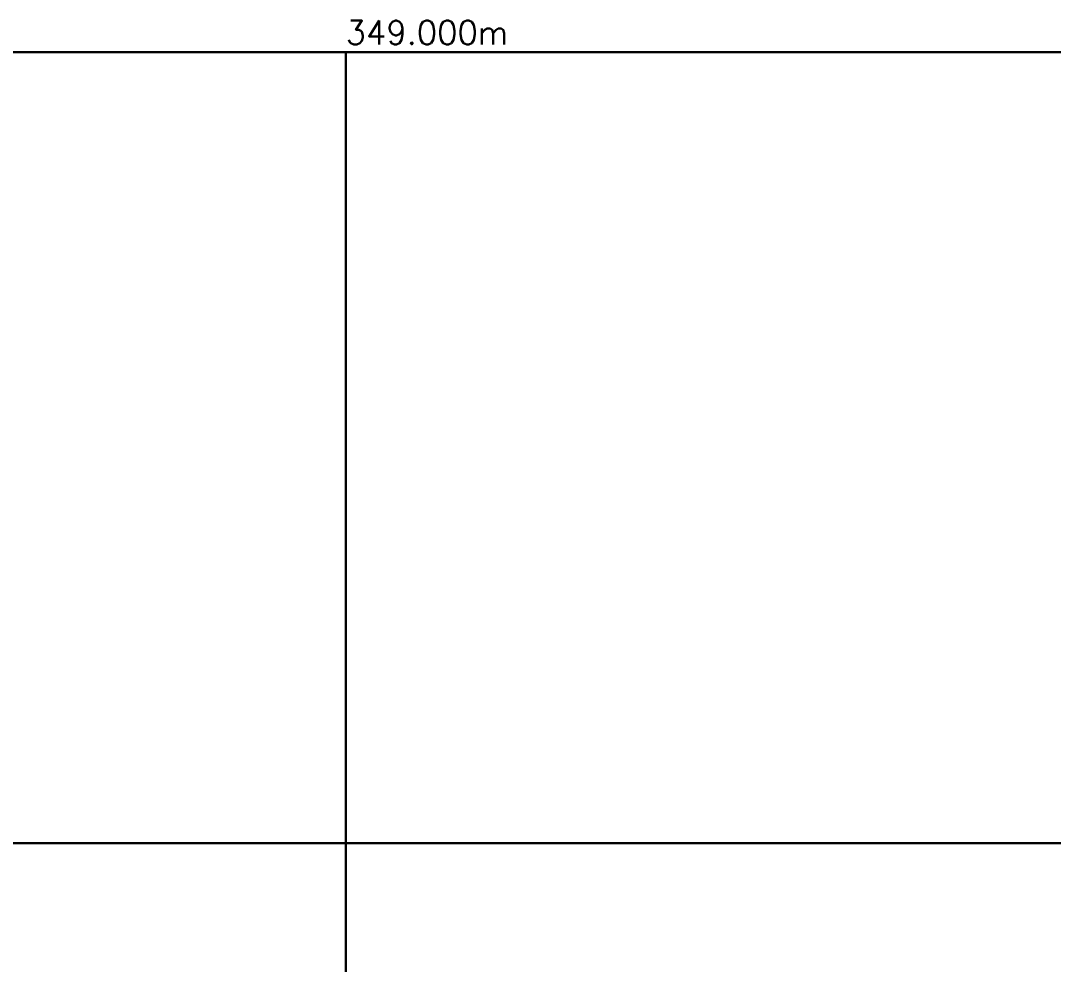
# Model space of a CAD drawing. Extents: x 34233638 to 35010029, y 7400000 to 8016345.
# Drawn here: x 34879451 to 34944740, y 7542331 to 7602000 of the extents above; entities that cross this region are included whole.
import ezdxf

# ---------------------------------------------------------------- set-up
doc = ezdxf.new("R2010")
doc.units = 0
doc.header["$LTSCALE"] = 6
doc.header["$MEASUREMENT"] = 0
doc.layers.get('0').update_dxf_attribs({"linetype": 'CONTINUOUS'})
for name, color, linetype in [('01-TEXTE', 51, 'CONTINUOUS'), ('X-BOITE', 169, 'CONTINUOUS'), ('X-BOITE-C1', 218, 'CONTINUOUS'), ('X-BOITE-PL', 248, 'CONTINUOUS'), ('X-COUPE1', 7, 'CONTINUOUS'), ('X-CUBE', 188, 'CONTINUOUS')]:
    doc.layers.add(name, color=color, linetype=linetype)
doc.styles.add('SIMPLEX', font='simplex')

# ---------------------------------------------------------------- blocks, each defined once
blk = doc.blocks.new('CUBEX')
at = {"layer": 'X-CUBE'}
for points in [[(0, 0, 50000), (50000, 0, 50000), (50000, 50000, 50000), (0, 50000, 50000)], [(0, 0, 0), (50000, 0, 0), (50000, 50000, 0), (0, 50000, 0)]]:
    blk.add_polyline3d(points, close=True, dxfattribs=at)
for points in [[(0, 50000, 0), (0, 50000, 50000), (50000, 50000, 50000), (50000, 50000, 0)], [(0, 0, 0), (0, 0, 50000), (50000, 0, 50000), (50000, 0, 0)]]:
    blk.add_polyline3d(points, dxfattribs=at)
blk = doc.blocks.new('CUBE1')
at = {"layer": 'X-CUBE'}
for p in [(350000, 150000, -50000), (350000, 150000, -100000), (400000, 150000, -50000), (400000, 150000, -100000), (350000, 100000, -50000), (350000, 100000, -100000), (400000, 100000, -50000), (400000, 100000, -100000)]:
    blk.add_blockref('CUBEX', p, dxfattribs=at)
blk = doc.blocks.new('BOITE1')
at = {"layer": 'X-BOITE'}
for points in [[(500000, 200000, -100000), (0, 200000, -100000)], [(500000, 200000, 0), (0, 200000, 0)]]:
    blk.add_polyline3d(points, dxfattribs=at)
at = {"layer": 'X-BOITE-C1'}
for points in [[(500000, 200000, -50000), (0, 200000, -50000)], [(400000, 200000, 0), (400000, 200000, -100000)]]:
    blk.add_polyline3d(points, dxfattribs=at)
at = {"layer": 'X-BOITE-PL'}
for points in [[(400000, 200000, -100000), (400000, 0, -100000)], [(0, 150000, -100000), (500000, 150000, -100000)]]:
    blk.add_polyline3d(points, dxfattribs=at)

msp = doc.modelspace()

# ---------------------------------------------------------------- linework, layer by layer
at = {"layer": 'X-COUPE1', "extrusion": (5.32184e-17, -1, 2.66092e-16)}
for p, q in [((34878561, 7600000, -17108), (34880389, 7600000, -16621)), ((34878561, 7600000, -17318), (34880389, 7600000, -16921)), ((34880389, 7600000, -16621), (34881071, 7600000, -16556)), ((34880389, 7600000, -16921), (34881071, 7600000, -16716)), ((34881071, 7600000, -16556), (34882269, 7600000, -16034)), ((34881071, 7600000, -16716), (34882269, 7600000, -16274)), ((34882269, 7600000, -16034), (34883178, 7600000, -15879)), ((34882269, 7600000, -16274), (34883178, 7600000, -16099)), ((34883178, 7600000, -15879), (34884019, 7600000, -15822)), ((34883178, 7600000, -16099), (34884019, 7600000, -16032)), ((34884019, 7600000, -15822), (34884243, 7600000, -15814)), ((34884019, 7600000, -16032), (34884243, 7600000, -16114)), ((34884243, 7600000, -15814), (34885587, 7600000, -15577)), ((34884243, 7600000, -16114), (34885587, 7600000, -15827)), ((34885587, 7600000, -15577), (34887945, 7600000, -15169)), ((34885587, 7600000, -15827), (34887945, 7600000, -15619)), ((34887945, 7600000, -15169), (34889143, 7600000, -15286)), ((34887945, 7600000, -15619), (34889143, 7600000, -15426)), ((34889143, 7600000, -15286), (34890027, 7600000, -15065)), ((34889143, 7600000, -15426), (34890027, 7600000, -15285)), ((34890027, 7600000, -15065), (34890621, 7600000, -14915)), ((34890027, 7600000, -15285), (34890621, 7600000, -15135)), ((34890621, 7600000, -14915), (34890917, 7600000, -14741)), ((34890621, 7600000, -15135), (34890917, 7600000, -14941)), ((34890917, 7600000, -14741), (34892088, 7600000, -14617)), ((34890917, 7600000, -14941), (34892088, 7600000, -14867)), ((34892088, 7600000, -14617), (34892031, 7600000, -14338)), ((34892088, 7600000, -14867), (34892031, 7600000, -14588)), ((34892031, 7600000, -14338), (34892961, 7600000, -14063)), ((34892031, 7600000, -14588), (34892961, 7600000, -14293)), ((34892961, 7600000, -14063), (34894273, 7600000, -13982)), ((34892961, 7600000, -14293), (34894273, 7600000, -14192)), ((34894273, 7600000, -13982), (34896184, 7600000, -13777)), ((34894273, 7600000, -14192), (34896184, 7600000, -14077)), ((34896184, 7600000, -13777), (34897483, 7600000, -13663)), ((34896184, 7600000, -14077), (34897483, 7600000, -13933)), ((34897483, 7600000, -13663), (34898275, 7600000, -13661)), ((34897483, 7600000, -13933), (34898275, 7600000, -13891)), ((34898275, 7600000, -13661), (34898436, 7600000, -13657)), ((34898275, 7600000, -13891), (34898436, 7600000, -13787)), ((34898436, 7600000, -13657), (34899101, 7600000, -13646)), ((34898436, 7600000, -13787), (34899101, 7600000, -13856)), ((34899355, 7600000, -12858), (34898504, 7600000, -12959)), ((34899355, 7600000, -13048), (34898504, 7600000, -13159)), ((34899101, 7600000, -13646), (34900519, 7600000, -13666)), ((34899101, 7600000, -13856), (34900519, 7600000, -13856)), ((34900106, 7600000, -12820), (34899355, 7600000, -12858)), ((34900106, 7600000, -13070), (34899355, 7600000, -13048)), ((34900822, 7600000, -12680), (34900106, 7600000, -12820)), ((34900822, 7600000, -12980), (34900106, 7600000, -13070)), ((34900519, 7600000, -13666), (34901084, 7600000, -13646)), ((34900519, 7600000, -13856), (34901084, 7600000, -13866)), ((34901281, 7600000, -12624), (34900822, 7600000, -12680)), ((34901281, 7600000, -12834), (34900822, 7600000, -12980)), ((34901084, 7600000, -13646), (34901924, 7600000, -13621)), ((34901084, 7600000, -13866), (34901924, 7600000, -13731)), ((34901608, 7600000, -12247), (34901281, 7600000, -12624)), ((34901608, 7600000, -12647), (34901281, 7600000, -12834)), ((34902807, 7600000, -12129), (34901608, 7600000, -12247)), ((34902807, 7600000, -12479), (34901608, 7600000, -12647)), ((34901924, 7600000, -13621), (34902326, 7600000, -13364)), ((34901924, 7600000, -13731), (34902326, 7600000, -13724)), ((34902326, 7600000, -13364), (34902221, 7600000, -13544)), ((34902326, 7600000, -13724), (34902221, 7600000, -13624)), ((34902221, 7600000, -13544), (34902965, 7600000, -13389)), ((34902221, 7600000, -13624), (34902965, 7600000, -13459)), ((34904408, 7600000, -11668), (34902807, 7600000, -12129)), ((34904408, 7600000, -12018), (34902807, 7600000, -12479)), ((34902965, 7600000, -13389), (34904020, 7600000, -13239)), ((34902965, 7600000, -13459), (34904020, 7600000, -13319)), ((34904020, 7600000, -13239), (34904603, 7600000, -13188)), ((34904020, 7600000, -13319), (34904603, 7600000, -13288)), ((34904744, 7600000, -11644), (34904408, 7600000, -11668)), ((34904744, 7600000, -11994), (34904408, 7600000, -12018)), ((34904603, 7600000, -13188), (34905201, 7600000, -12999)), ((34904603, 7600000, -13288), (34905201, 7600000, -13129)), ((34905572, 7600000, -11323), (34904744, 7600000, -11644)), ((34905572, 7600000, -11533), (34904744, 7600000, -11994)), ((34905201, 7600000, -12999), (34906206, 7600000, -12851)), ((34905201, 7600000, -13129), (34906206, 7600000, -12941)), ((34907507, 7600000, -8744), (34905572, 7600000, -11323)), ((34907507, 7600000, -10254), (34905572, 7600000, -11533)), ((34906206, 7600000, -12851), (34907289, 7600000, -12718)), ((34906206, 7600000, -12941), (34907289, 7600000, -12818)), ((34907289, 7600000, -12718), (34907981, 7600000, -12552)), ((34907289, 7600000, -12818), (34907981, 7600000, -12662)), ((34908128, 7600000, -9672), (34907507, 7600000, -8744)), ((34908128, 7600000, -9782), (34907507, 7600000, -10254)), ((34907981, 7600000, -12552), (34908471, 7600000, -12393)), ((34907981, 7600000, -12662), (34908471, 7600000, -12493)), ((34908755, 7600000, -9576), (34908128, 7600000, -9672)), ((34908755, 7600000, -9826), (34908128, 7600000, -9782)), ((34908471, 7600000, -12393), (34909172, 7600000, -12294)), ((34908471, 7600000, -12493), (34909172, 7600000, -12404)), ((34909231, 7600000, -9848), (34908755, 7600000, -9576)), ((34909254, 7600000, -9903), (34908755, 7600000, -9826)), ((34909172, 7600000, -12294), (34909852, 7600000, -12114)), ((34909172, 7600000, -12404), (34909852, 7600000, -12194)), ((34909403, 7600000, -9456), (34909231, 7600000, -9848)), ((34909577, 7600000, -9679), (34909254, 7600000, -9903)), ((34909646, 7600000, -8934), (34909403, 7600000, -9456)), ((34909646, 7600000, -9534), (34909577, 7600000, -9679)), ((34910294, 7600000, -8758), (34909646, 7600000, -8934)), ((34910294, 7600000, -9258), (34909646, 7600000, -9534)), ((34909852, 7600000, -12114), (34910334, 7600000, -11988)), ((34909852, 7600000, -12194), (34910334, 7600000, -12068)), ((34910554, 7600000, -8730), (34910294, 7600000, -8758)), ((34910554, 7600000, -9080), (34910294, 7600000, -9258)), ((34910334, 7600000, -11988), (34910968, 7600000, -11872)), ((34910334, 7600000, -12068), (34910968, 7600000, -11962)), ((34911625, 7600000, -8343), (34910554, 7600000, -8730)), ((34911625, 7600000, -8843), (34910554, 7600000, -9080)), ((34910968, 7600000, -11872), (34911703, 7600000, -11610)), ((34910968, 7600000, -11962), (34911703, 7600000, -11740)), ((34912263, 7600000, -8331), (34911625, 7600000, -8343)), ((34912263, 7600000, -8981), (34911625, 7600000, -8843)), ((34911703, 7600000, -11610), (34912360, 7600000, -11198)), ((34911703, 7600000, -11740), (34912360, 7600000, -11328)), ((34913918, 7600000, -8622), (34912263, 7600000, -8331)), ((34913918, 7600000, -8822), (34912263, 7600000, -8981)), ((34912360, 7600000, -11198), (34912638, 7600000, -11128)), ((34912360, 7600000, -11328), (34912638, 7600000, -11248)), ((34912638, 7600000, -11128), (34913445, 7600000, -11024)), ((34912638, 7600000, -11248), (34913445, 7600000, -11114)), ((34913445, 7600000, -11024), (34914589, 7600000, -10625)), ((34913445, 7600000, -11114), (34914589, 7600000, -10795)), ((34914182, 7600000, -8721), (34913918, 7600000, -8622)), ((34914182, 7600000, -8931), (34913918, 7600000, -8822)), ((34915893, 7600000, -8101), (34914182, 7600000, -8721)), ((34915893, 7600000, -8451), (34914182, 7600000, -8931)), ((34914589, 7600000, -10625), (34915629, 7600000, -10427)), ((34914589, 7600000, -10795), (34915629, 7600000, -10597)), ((34915629, 7600000, -10427), (34917015, 7600000, -10078)), ((34915629, 7600000, -10597), (34917015, 7600000, -10248)), ((34916630, 7600000, -7642), (34915893, 7600000, -8101)), ((34916630, 7600000, -8242), (34915893, 7600000, -8451)), ((34916925, 7600000, -7457), (34916630, 7600000, -7642)), ((34916925, 7600000, -8157), (34916630, 7600000, -8242)), ((34917033, 7600000, -7547), (34916925, 7600000, -7457)), ((34917033, 7600000, -7757), (34916925, 7600000, -8157)), ((34917015, 7600000, -10078), (34917334, 7600000, -9497)), ((34917015, 7600000, -10248), (34917334, 7600000, -10047)), ((34917929, 7600000, -7010), (34917033, 7600000, -7547)), ((34917929, 7600000, -7660), (34917033, 7600000, -7757)), ((34917334, 7600000, -9497), (34920291, 7600000, -8989)), ((34917334, 7600000, -10047), (34920291, 7600000, -9189)), ((34918138, 7600000, -6822), (34917929, 7600000, -7010)), ((34918138, 7600000, -7422), (34917929, 7600000, -7660)), ((34919896, 7600000, -6765), (34918138, 7600000, -6822)), ((34919896, 7600000, -7025), (34918138, 7600000, -7422)), ((34920929, 7600000, -6365), (34919896, 7600000, -6765)), ((34920929, 7600000, -6865), (34919896, 7600000, -7025)), ((34920291, 7600000, -8989), (34920524, 7600000, -9166)), ((34920291, 7600000, -9189), (34920524, 7600000, -9346)), ((34920524, 7600000, -9166), (34920526, 7600000, -9286)), ((34920524, 7600000, -9346), (34920526, 7600000, -9346)), ((34920526, 7600000, -9286), (34922450, 7600000, -8636)), ((34920526, 7600000, -9346), (34922450, 7600000, -8706)), ((34921856, 7600000, -6224), (34920929, 7600000, -6365)), ((34921856, 7600000, -6774), (34920929, 7600000, -6865)), ((34922903, 7600000, -6212), (34921856, 7600000, -6224)), ((34922903, 7600000, -6682), (34921856, 7600000, -6774)), ((34922450, 7600000, -8636), (34923458, 7600000, -8526)), ((34922450, 7600000, -8706), (34923458, 7600000, -8606)), ((34923553, 7600000, -6285), (34922903, 7600000, -6212)), ((34923553, 7600000, -6545), (34922903, 7600000, -6682)), ((34924090, 7600000, -6065), (34923438, 7600000, -5629)), ((34924090, 7600000, -6275), (34923438, 7600000, -5709)), ((34923458, 7600000, -8526), (34924271, 7600000, -8439)), ((34923458, 7600000, -8606), (34924271, 7600000, -8609)), ((34924090, 7600000, -6065), (34923553, 7600000, -6285)), ((34924090, 7600000, -6275), (34923553, 7600000, -6545)), ((34924271, 7600000, -8439), (34924081, 7600000, -8431)), ((34924271, 7600000, -8609), (34924081, 7600000, -8591)), ((34924081, 7600000, -8431), (34925055, 7600000, -8178)), ((34924081, 7600000, -8591), (34925055, 7600000, -8278)), ((34926195, 7600000, -5817), (34924090, 7600000, -6065)), ((34926195, 7600000, -6217), (34924090, 7600000, -6275)), ((34925055, 7600000, -8178), (34926092, 7600000, -8032)), ((34925055, 7600000, -8278), (34926092, 7600000, -8122)), ((34926092, 7600000, -8032), (34926444, 7600000, -7992)), ((34926092, 7600000, -8122), (34926444, 7600000, -8162)), ((34926351, 7600000, -5881), (34926195, 7600000, -5817)), ((34926351, 7600000, -6481), (34926195, 7600000, -6217)), ((34926846, 7600000, -6875), (34926351, 7600000, -5881)), ((34926846, 7600000, -6915), (34926351, 7600000, -6481)), ((34926444, 7600000, -7992), (34926996, 7600000, -7887)), ((34926444, 7600000, -8162), (34926996, 7600000, -8047)), ((34927675, 7600000, -6882), (34926846, 7600000, -6955)), ((34927675, 7600000, -7032), (34926846, 7600000, -7065)), ((34926846, 7600000, -6955), (34926846, 7600000, -6875)), ((34926846, 7600000, -7065), (34926846, 7600000, -6915)), ((34926996, 7600000, -7887), (34928120, 7600000, -7758)), ((34926996, 7600000, -8047), (34928120, 7600000, -7838)), ((34928337, 7600000, -6894), (34927675, 7600000, -6882)), ((34928337, 7600000, -7044), (34927675, 7600000, -7032)), ((34928120, 7600000, -7758), (34928609, 7600000, -7646)), ((34928120, 7600000, -7838), (34928609, 7600000, -7826)), ((34928900, 7600000, -7039), (34928337, 7600000, -6894)), ((34928900, 7600000, -7149), (34928337, 7600000, -7044)), ((34928609, 7600000, -7646), (34929163, 7600000, -7611)), ((34928609, 7600000, -7826), (34929163, 7600000, -7681)), ((34930282, 7600000, -6489), (34928900, 7600000, -7039)), ((34930282, 7600000, -7139), (34928900, 7600000, -7149)), ((34929163, 7600000, -7611), (34929595, 7600000, -7581)), ((34929163, 7600000, -7681), (34929595, 7600000, -7631)), ((34929595, 7600000, -7581), (34930452, 7600000, -7456)), ((34929595, 7600000, -7631), (34930452, 7600000, -7526)), ((34930747, 7600000, -6905), (34930282, 7600000, -6489)), ((34930747, 7600000, -7155), (34930282, 7600000, -7139)), ((34930452, 7600000, -7456), (34930858, 7600000, -7406)), ((34930452, 7600000, -7526), (34930858, 7600000, -7446)), ((34931099, 7600000, -7247), (34930747, 7600000, -6905)), ((34931099, 7600000, -7377), (34930747, 7600000, -7155)), ((34930858, 7600000, -7406), (34931099, 7600000, -7247)), ((34930858, 7600000, -7446), (34931099, 7600000, -7377))]:
    msp.add_line(p, q, dxfattribs=at)

# ---------------------------------------------------------------- block references
for name in ['CUBE1', 'BOITE1']:
    msp.add_blockref(name, (34500000, 7400000))

# ---------------------------------------------------------------- texts
at = {"layer": '01-TEXTE', "color": 7, "style": 'SIMPLEX'}
msp.add_text('349.000m', height=1500, dxfattribs=at).set_placement((34900000, 7600500, 0))

doc.saveas('drawing.dxf')
